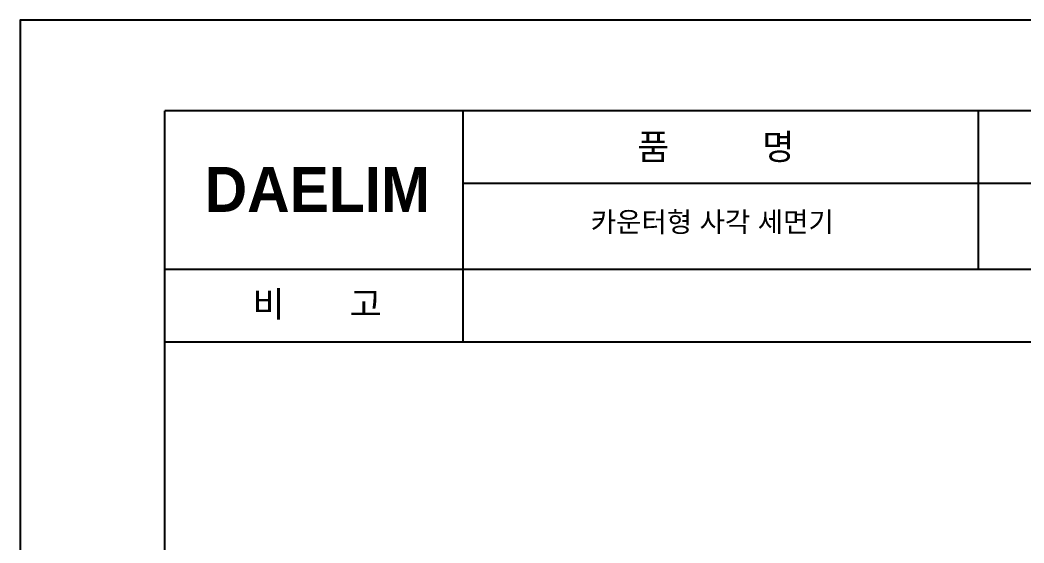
# Model space of a CAD drawing. Header units: millimetres. Extents: x 12282 to 14707, y -519 to 2912.
# Drawn here: x 12282 to 13609, y 2220 to 2912 of the extents above; entities that cross this region are included whole.
import ezdxf

# ---------------------------------------------------------------- set-up
doc = ezdxf.new("R2010")
doc.units = ezdxf.units.MM
doc.header["$LTSCALE"] = 0.2
doc.layers.add('DIM', color=3, linetype='Continuous', lineweight=15)
doc.layers.add('YA', color=7, linetype='Continuous')
doc.styles.add('h', font='', dxfattribs={"height": 28})
doc.styles.add('스타일1', font='txt.shx', dxfattribs={"bigfont": 'ghs.shx'})
doc.styles.get('h').set_extended_font_data('Haansoft Batang')

msp = doc.modelspace()

# ---------------------------------------------------------------- linework, layer by layer
at = {"layer": 'YA', "color": 7}
for p, q in [((14548.9, 2791.7), (12472.9, 2791.7)), ((12472.9, 1721.5), (12472.9, 2791.7)), ((12867.4, 2485.7), (12867.4, 2791.7)), ((13548.9, 2581.4), (13548.9, 2791.4)), ((14548.9, 2695.7), (12867.4, 2695.7)), ((14548.9, 2581.7), (12472.9, 2581.7)), ((14548.9, 2485.7), (12472.9, 2485.7)), ((14548.9, 2485.7), (12472.9, 2485.7))]:
    msp.add_line(p, q, dxfattribs=at)
at = {"layer": 'YA', "color": 0}
msp.add_lwpolyline([(12281.5, -518.7), (14707, -518.7), (14707, 2911.6), (12281.5, 2911.6)], close=True, dxfattribs=at)

# ---------------------------------------------------------------- texts
at = {"layer": 'DIM', "color": 0, "char_height": 33.819, "attachment_point": 1, "style": '스타일1'}
for s, insert in [('{\\fGulim|b0|i0|c129|p50;품          명}', (13097.8, 2761)), ('{\\fGulim|b0|i0|c129|p50;비       고}', (12588.9, 2553.2))]:
    msp.add_mtext(s, dxfattribs=dict(at, insert=insert))
at = {"layer": 'DIM', "color": 0, "insert": (13036.2, 2658.2), "char_height": 26.746, "width": 550.695, "attachment_point": 1, "style": '스타일1'}
msp.add_mtext('{\\fGulim|b0|i0|c129|p50;카운터형 사각 세면기}', dxfattribs=at)
at = {"layer": 'YA', "color": 7, "insert": (12525.7, 2717.5), "char_height": 59.437, "width": 290.871, "attachment_point": 1, "style": 'h'}
msp.add_mtext('{\\fHYGraphic-Medium|b1|i0|c129|p18;DAELIM}', dxfattribs=at)

doc.saveas('drawing.dxf')
